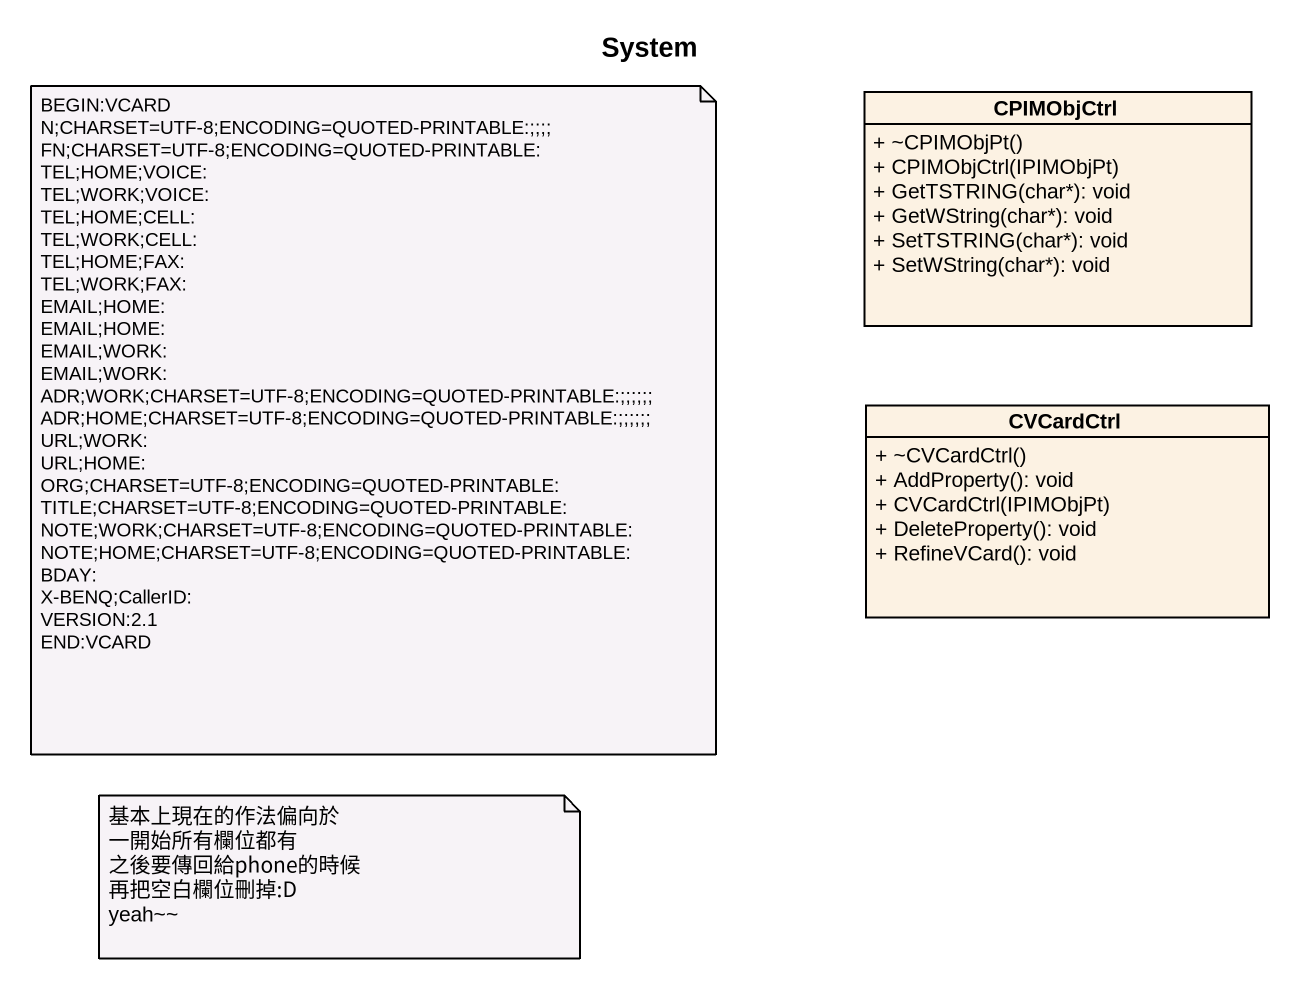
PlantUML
@startuml
title System
hide circle
hide empty members
skinparam classAttributeIconSize 0
class CPIMObjCtrl {
  + ~CPIMObjPt()
  + CPIMObjCtrl(IPIMObjPt)
  + GetTSTRING(char*): void
  + GetWString(char*): void
  + SetTSTRING(char*): void
  + SetWString(char*): void
}
class CVCardCtrl {
  + ~CVCardCtrl()
  + AddProperty(): void
  + CVCardCtrl(IPIMObjPt)
  + DeleteProperty(): void
  + RefineVCard(): void
}
note as N1
  BEGIN:VCARD
  N;CHARSET=UTF-8;ENCODING=QUOTED-PRINTABLE:;;;;
  FN;CHARSET=UTF-8;ENCODING=QUOTED-PRINTABLE:
  TEL;HOME;VOICE:
  TEL;WORK;VOICE:
  TEL;HOME;CELL:
  TEL;WORK;CELL:
  TEL;HOME;FAX:
  TEL;WORK;FAX:
  EMAIL;HOME:
  EMAIL;HOME:
  EMAIL;WORK:
  EMAIL;WORK:
  ADR;WORK;CHARSET=UTF-8;ENCODING=QUOTED-PRINTABLE:;;;;;;
  ADR;HOME;CHARSET=UTF-8;ENCODING=QUOTED-PRINTABLE:;;;;;;
  URL;WORK:
  URL;HOME:
  ORG;CHARSET=UTF-8;ENCODING=QUOTED-PRINTABLE:
  TITLE;CHARSET=UTF-8;ENCODING=QUOTED-PRINTABLE:
  NOTE;WORK;CHARSET=UTF-8;ENCODING=QUOTED-PRINTABLE:
  NOTE;HOME;CHARSET=UTF-8;ENCODING=QUOTED-PRINTABLE:
  BDAY:
  X-BENQ;CallerID:
  VERSION:2.1
  END:VCARD
end note
note as N2
  基本上現在的作法偏向於
  一開始所有欄位都有
  之後要傳回給phone的時候 再把空白欄位刪掉:D
  yeah~~
end note
@enduml
